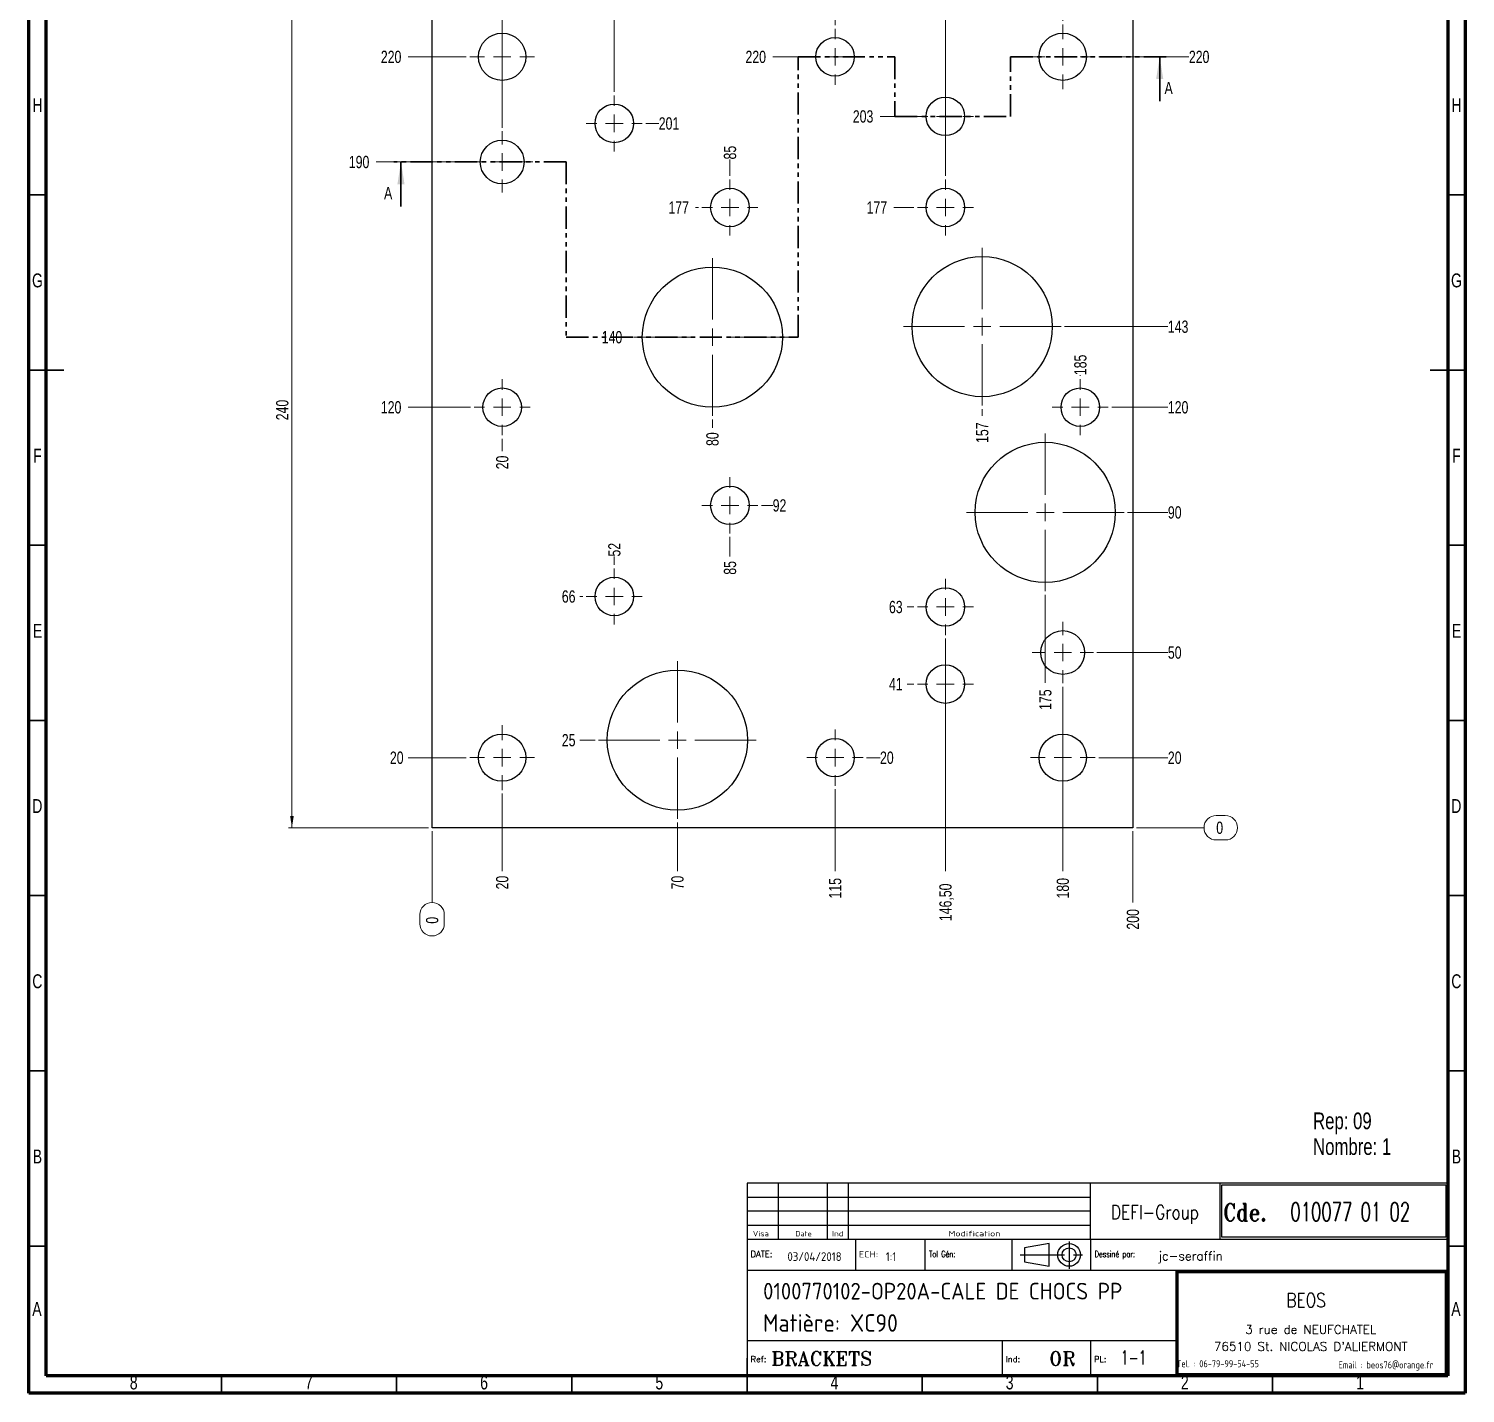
# Model space of a CAD drawing. Header units: millimetres. Extents: x 5 to 415, y 5 to 589.
# Drawn here: x 5 to 415, y 5 to 394.4 of the extents above; entities that cross this region are included whole.
import ezdxf

# ---------------------------------------------------------------- set-up
doc = ezdxf.new("R2010")
doc.units = ezdxf.units.MM
doc.linetypes.add('CENTERX2', pattern=[20.32, 12.7, -2.54, 2.54, -2.54])
doc.linetypes.add('PHANTOM', pattern=[12.7, 6.35, -1.27, 1.27, -1.27, 1.27, -1.27])
doc.layers.add('DIMENSIONS', color=176, linetype='Continuous')
doc.styles.add('SLDTEXTSTYLE0', font='TXT', dxfattribs={"width": 0.75})
doc.styles.add('SLDTEXTSTYLE1', font='ISOCP')
doc.styles.add('SLDTEXTSTYLE10', font='ISOCP', dxfattribs={"width": 1.147311})
doc.styles.add('SLDTEXTSTYLE11', font='ISOCP', dxfattribs={"width": 1.385904})
doc.styles.add('SLDTEXTSTYLE12', font='ISOCP', dxfattribs={"width": 1.246461})
doc.styles.add('SLDTEXTSTYLE13', font='ROMAND')
doc.styles.add('SLDTEXTSTYLE2', font='ROMANT', dxfattribs={"width": 0.8})
doc.styles.add('SLDTEXTSTYLE3', font='ISOCP', dxfattribs={"width": 0.8})
doc.styles.add('SLDTEXTSTYLE4', font='ROMANS', dxfattribs={"width": 0.8})
doc.styles.add('SLDTEXTSTYLE5', font='ROMANT')
doc.styles.add('SLDTEXTSTYLE6', font='ROMANS')
doc.styles.add('SLDTEXTSTYLE7', font='ROMANT', dxfattribs={"width": 0.65})
doc.styles.add('SLDTEXTSTYLE8', font='ISOCP', dxfattribs={"width": 1.446157})
doc.styles.add('SLDTEXTSTYLE9', font='ISOCP', dxfattribs={"width": 1.294402})
doc.dimstyles.new('SLDDIMSTYLE0', dxfattribs={"dimtxt": 3.5, "dimasz": 3.302, "dimexe": 0, "dimexo": 0.0625, "dimgap": 0.875, "dimtad": 0, "dimtih": 1, "dimtoh": 1, "dimdec": 0, "dimrnd": 1e-09, "dimdsep": 46, "dimtxsty": 'SLDTEXTSTYLE0', "dimblk1": 'NONE', "dimblk2": 'NONE', "dimsah": 1, "dimcen": 0.09, "dimadec": 0, "dimazin": 2, "dimtfac": 1, "dimtdec": 0, "dimtofl": 0, "dimtmove": 0, "dimatfit": 3, "dimldrblk": 'NONE', "dimfxl": 1, "dimfrac": 2, "dimtolj": 1, "dimtzin": 12, "dimarcsym": 0})
doc.dimstyles.new('SLDDIMSTYLE1', dxfattribs={"dimtxt": 3.5, "dimasz": 3.302, "dimexe": 0, "dimexo": 0.0625, "dimgap": 0.875, "dimtad": 0, "dimtih": 1, "dimtoh": 1, "dimrnd": 1e-09, "dimzin": 12, "dimdsep": 46, "dimtxsty": 'SLDTEXTSTYLE0', "dimblk1": 'NONE', "dimblk2": 'NONE', "dimsah": 1, "dimcen": 0.09, "dimadec": 0, "dimazin": 3, "dimtfac": 1, "dimtofl": 0, "dimtmove": 0, "dimatfit": 3, "dimldrblk": 'NONE', "dimfxl": 1, "dimfrac": 2, "dimtolj": 1, "dimtzin": 12, "dimarcsym": 0})
doc.dimstyles.new('SLDDIMSTYLE2', dxfattribs={"dimtxt": 3.5, "dimasz": 3.302, "dimexe": 0, "dimexo": 0.0625, "dimgap": 0.875, "dimtad": 1, "dimrnd": 1e-09, "dimzin": 12, "dimdsep": 46, "dimtxsty": 'SLDTEXTSTYLE0', "dimsah": 1, "dimcen": 0.09, "dimadec": 0, "dimazin": 3, "dimtfac": 1, "dimtofl": 0, "dimtmove": 0, "dimatfit": 3, "dimfxl": 1, "dimfrac": 2, "dimtolj": 1, "dimtzin": 12, "dimarcsym": 0})

# ---------------------------------------------------------------- blocks, each defined once
blk = doc.blocks.new('SW_NOTE_0')
at = {"color": 0, "linetype": 'Continuous', "lineweight": 0, "char_height": 4.763, "attachment_point": 1, "style": 'SLDTEXTSTYLE0'}
for s, insert in [('Rep: 09', (0, 6.14)), ('Nombre: 1', (0, -1.21))]:
    blk.add_mtext(s, dxfattribs=dict(at, insert=insert))
blk = doc.blocks.new('_D')
at = {"color": 7, "linetype": 'Continuous', "lineweight": 18}
for p, q in [((120.12, 165.38), (120.12, 145.07)), ((116.63, 139), (116.63, 141.58)), ((123.61, 141.58), (123.61, 139))]:
    blk.add_line(p, q, dxfattribs=at)
for centre, start, end in [((120.12, 141.58), 0, 180), ((120.12, 139), 180, 0)]:
    blk.add_arc(centre, 3.49, start, end, dxfattribs=at)
at = {"color": 7, "linetype": 'Continuous', "lineweight": 18, "insert": (118.39, 139), "char_height": 3.5, "attachment_point": 1, "rotation": 90, "style": 'SLDTEXTSTYLE0'}
blk.add_mtext('0', dxfattribs=at)
blk = doc.blocks.new('_None')
blk = doc.blocks.new('_D_1')
at = {"color": 7, "linetype": 'Continuous', "lineweight": 18}
blk.add_line((140.12, 176.13), (140.12, 153.95), dxfattribs=at)
at = {"color": 7, "linetype": 'Continuous', "lineweight": 18, "insert": (138.39, 148.78), "char_height": 3.5, "attachment_point": 1, "rotation": 90, "style": 'SLDTEXTSTYLE0'}
blk.add_mtext('20', dxfattribs=at)
blk = doc.blocks.new('_D_2')
at = {"color": 7, "linetype": 'Continuous', "lineweight": 18}
blk.add_line((140.12, 277.38), (140.12, 273.84), dxfattribs=at)
at = {"color": 7, "linetype": 'Continuous', "lineweight": 18, "insert": (138.39, 268.67), "char_height": 3.5, "attachment_point": 1, "rotation": 90, "style": 'SLDTEXTSTYLE0'}
blk.add_mtext('20', dxfattribs=at)
blk = doc.blocks.new('_D_3')
at = {"color": 7, "linetype": 'Continuous', "lineweight": 18}
blk.add_line((140.12, 366.13), (140.12, 412.7), dxfattribs=at)
at = {"color": 7, "linetype": 'Continuous', "lineweight": 18, "insert": (138.39, 412.7), "char_height": 3.5, "attachment_point": 1, "rotation": 90, "style": 'SLDTEXTSTYLE0'}
blk.add_mtext('20', dxfattribs=at)
blk = doc.blocks.new('_D_4')
at = {"color": 7, "linetype": 'Continuous', "lineweight": 18}
blk.add_line((172.12, 241.38), (172.12, 243.76), dxfattribs=at)
at = {"color": 7, "linetype": 'Continuous', "lineweight": 18, "insert": (170.39, 243.76), "char_height": 3.5, "attachment_point": 1, "rotation": 90, "style": 'SLDTEXTSTYLE0'}
blk.add_mtext('52', dxfattribs=at)
blk = doc.blocks.new('_D_5')
at = {"color": 7, "linetype": 'Continuous', "lineweight": 18}
blk.add_line((172.12, 376.38), (172.12, 412.7), dxfattribs=at)
at = {"color": 7, "linetype": 'Continuous', "lineweight": 18, "insert": (170.39, 412.7), "char_height": 3.5, "attachment_point": 1, "rotation": 90, "style": 'SLDTEXTSTYLE0'}
blk.add_mtext('52', dxfattribs=at)
blk = doc.blocks.new('_D_6')
at = {"color": 7, "linetype": 'Continuous', "lineweight": 18}
blk.add_line((190.12, 167.88), (190.12, 153.95), dxfattribs=at)
at = {"color": 7, "linetype": 'Continuous', "lineweight": 18, "insert": (188.39, 148.78), "char_height": 3.5, "attachment_point": 1, "rotation": 90, "style": 'SLDTEXTSTYLE0'}
blk.add_mtext('70', dxfattribs=at)
blk = doc.blocks.new('_D_7')
at = {"color": 7, "linetype": 'Continuous', "lineweight": 18}
blk.add_line((200.12, 282.88), (200.12, 280.5), dxfattribs=at)
at = {"color": 7, "linetype": 'Continuous', "lineweight": 18, "insert": (198.39, 275.33), "char_height": 3.5, "attachment_point": 1, "rotation": 90, "style": 'SLDTEXTSTYLE0'}
blk.add_mtext('80', dxfattribs=at)
blk = doc.blocks.new('_D_8')
at = {"color": 7, "linetype": 'Continuous', "lineweight": 18}
blk.add_line((205.12, 249.38), (205.12, 243.76), dxfattribs=at)
at = {"color": 7, "linetype": 'Continuous', "lineweight": 18, "insert": (203.39, 238.59), "char_height": 3.5, "attachment_point": 1, "rotation": 90, "style": 'SLDTEXTSTYLE0'}
blk.add_mtext('85', dxfattribs=at)
blk = doc.blocks.new('_D_9')
at = {"color": 7, "linetype": 'Continuous', "lineweight": 18}
blk.add_line((205.12, 352.38), (205.12, 357.09), dxfattribs=at)
at = {"color": 7, "linetype": 'Continuous', "lineweight": 18, "insert": (203.39, 357.09), "char_height": 3.5, "attachment_point": 1, "rotation": 90, "style": 'SLDTEXTSTYLE0'}
blk.add_mtext('85', dxfattribs=at)
blk = doc.blocks.new('_D_10')
at = {"color": 7, "linetype": 'Continuous', "lineweight": 18}
blk.add_line((235.12, 177.38), (235.12, 153.95), dxfattribs=at)
at = {"color": 7, "linetype": 'Continuous', "lineweight": 18, "insert": (233.39, 146.19), "char_height": 3.5, "attachment_point": 1, "rotation": 90, "style": 'SLDTEXTSTYLE0'}
blk.add_mtext('115', dxfattribs=at)
blk = doc.blocks.new('_D_11')
at = {"color": 7, "linetype": 'Continuous', "lineweight": 18}
blk.add_line((235.12, 395.38), (235.12, 412.7), dxfattribs=at)
at = {"color": 7, "linetype": 'Continuous', "lineweight": 18, "insert": (233.39, 412.7), "char_height": 3.5, "attachment_point": 1, "rotation": 90, "style": 'SLDTEXTSTYLE0'}
blk.add_mtext('115', dxfattribs=at)
blk = doc.blocks.new('_D_12')
at = {"color": 7, "linetype": 'Continuous', "lineweight": 18}
blk.add_line((266.62, 220.38), (266.62, 153.95), dxfattribs=at)
at = {"color": 7, "linetype": 'Continuous', "lineweight": 18, "insert": (264.89, 139.73), "char_height": 3.5, "attachment_point": 1, "rotation": 90, "style": 'SLDTEXTSTYLE0'}
blk.add_mtext('146,50', dxfattribs=at)
blk = doc.blocks.new('_D_13')
at = {"color": 7, "linetype": 'Continuous', "lineweight": 18}
blk.add_line((266.62, 352.38), (266.62, 412.7), dxfattribs=at)
at = {"color": 7, "linetype": 'Continuous', "lineweight": 18, "insert": (264.89, 412.7), "char_height": 3.5, "attachment_point": 1, "rotation": 90, "style": 'SLDTEXTSTYLE0'}
blk.add_mtext('146,50', dxfattribs=at)
blk = doc.blocks.new('_D_14')
at = {"color": 7, "linetype": 'Continuous', "lineweight": 18}
blk.add_line((277.12, 285.88), (277.12, 283.95), dxfattribs=at)
at = {"color": 7, "linetype": 'Continuous', "lineweight": 18, "insert": (275.39, 276.19), "char_height": 3.5, "attachment_point": 1, "rotation": 90, "style": 'SLDTEXTSTYLE0'}
blk.add_mtext('157', dxfattribs=at)
blk = doc.blocks.new('_D_15')
at = {"color": 7, "linetype": 'Continuous', "lineweight": 18}
blk.add_line((295.12, 232.88), (295.12, 207.76), dxfattribs=at)
at = {"color": 7, "linetype": 'Continuous', "lineweight": 18, "insert": (293.39, 200), "char_height": 3.5, "attachment_point": 1, "rotation": 90, "style": 'SLDTEXTSTYLE0'}
blk.add_mtext('175', dxfattribs=at)
blk = doc.blocks.new('_D_16')
at = {"color": 7, "linetype": 'Continuous', "lineweight": 18}
blk.add_line((300.12, 206.63), (300.12, 153.95), dxfattribs=at)
at = {"color": 7, "linetype": 'Continuous', "lineweight": 18, "insert": (298.39, 146.19), "char_height": 3.5, "attachment_point": 1, "rotation": 90, "style": 'SLDTEXTSTYLE0'}
blk.add_mtext('180', dxfattribs=at)
blk = doc.blocks.new('_D_17')
at = {"color": 7, "linetype": 'Continuous', "lineweight": 18}
blk.add_line((300.12, 396.63), (300.12, 412.7), dxfattribs=at)
at = {"color": 7, "linetype": 'Continuous', "lineweight": 18, "insert": (298.39, 412.7), "char_height": 3.5, "attachment_point": 1, "rotation": 90, "style": 'SLDTEXTSTYLE0'}
blk.add_mtext('180', dxfattribs=at)
blk = doc.blocks.new('_D_18')
at = {"color": 7, "linetype": 'Continuous', "lineweight": 18}
blk.add_line((305.12, 295.38), (305.12, 295.54), dxfattribs=at)
at = {"color": 7, "linetype": 'Continuous', "lineweight": 18, "insert": (303.39, 295.54), "char_height": 3.5, "attachment_point": 1, "rotation": 90, "style": 'SLDTEXTSTYLE0'}
blk.add_mtext('185', dxfattribs=at)
blk = doc.blocks.new('_D_19')
at = {"color": 7, "linetype": 'Continuous', "lineweight": 18}
blk.add_line((320.12, 165.38), (320.12, 145.07), dxfattribs=at)
at = {"color": 7, "linetype": 'Continuous', "lineweight": 18, "insert": (318.39, 137.31), "char_height": 3.5, "attachment_point": 1, "rotation": 90, "style": 'SLDTEXTSTYLE0'}
blk.add_mtext('200', dxfattribs=at)
blk = doc.blocks.new('_D_20')
at = {"color": 7, "linetype": 'Continuous', "lineweight": 18}
for p, q in [((343.93, 169.87), (346.52, 169.87)), ((321.12, 166.38), (340.44, 166.38)), ((346.52, 162.89), (343.93, 162.89))]:
    blk.add_line(p, q, dxfattribs=at)
for centre, start, end in [((343.93, 166.38), 90, 270), ((346.52, 166.38), 270, 90)]:
    blk.add_arc(centre, 3.49, start, end, dxfattribs=at)
at = {"color": 7, "linetype": 'Continuous', "lineweight": 18, "insert": (343.93, 168.12), "char_height": 3.5, "attachment_point": 1, "style": 'SLDTEXTSTYLE0'}
blk.add_mtext('0', dxfattribs=at)
blk = doc.blocks.new('_D_21')
at = {"color": 7, "linetype": 'Continuous', "lineweight": 18}
blk.add_line((129.87, 186.38), (113.25, 186.38), dxfattribs=at)
at = {"color": 7, "linetype": 'Continuous', "lineweight": 18, "insert": (108.08, 188.12), "char_height": 3.5, "attachment_point": 1, "style": 'SLDTEXTSTYLE0'}
blk.add_mtext('20', dxfattribs=at)
blk = doc.blocks.new('_D_22')
at = {"color": 7, "linetype": 'Continuous', "lineweight": 18}
blk.add_line((244.12, 186.38), (247.96, 186.38), dxfattribs=at)
at = {"color": 7, "linetype": 'Continuous', "lineweight": 18, "insert": (247.96, 188.12), "char_height": 3.5, "attachment_point": 1, "style": 'SLDTEXTSTYLE0'}
blk.add_mtext('20', dxfattribs=at)
blk = doc.blocks.new('_D_23')
at = {"color": 7, "linetype": 'Continuous', "lineweight": 18}
blk.add_line((310.37, 186.38), (330.12, 186.38), dxfattribs=at)
at = {"color": 7, "linetype": 'Continuous', "lineweight": 18, "insert": (330.12, 188.12), "char_height": 3.5, "attachment_point": 1, "style": 'SLDTEXTSTYLE0'}
blk.add_mtext('20', dxfattribs=at)
blk = doc.blocks.new('_D_24')
at = {"color": 7, "linetype": 'Continuous', "lineweight": 18}
blk.add_line((166.62, 191.38), (162.32, 191.38), dxfattribs=at)
at = {"color": 7, "linetype": 'Continuous', "lineweight": 18, "insert": (157.15, 193.12), "char_height": 3.5, "attachment_point": 1, "style": 'SLDTEXTSTYLE0'}
blk.add_mtext('25', dxfattribs=at)
blk = doc.blocks.new('_D_25')
at = {"color": 7, "linetype": 'Continuous', "lineweight": 18}
blk.add_line((257.62, 207.38), (255.69, 207.38), dxfattribs=at)
at = {"color": 7, "linetype": 'Continuous', "lineweight": 18, "insert": (250.52, 209.12), "char_height": 3.5, "attachment_point": 1, "style": 'SLDTEXTSTYLE0'}
blk.add_mtext('41', dxfattribs=at)
blk = doc.blocks.new('_D_26')
at = {"color": 7, "linetype": 'Continuous', "lineweight": 18}
blk.add_line((309.87, 216.38), (330.12, 216.38), dxfattribs=at)
at = {"color": 7, "linetype": 'Continuous', "lineweight": 18, "insert": (330.12, 218.12), "char_height": 3.5, "attachment_point": 1, "style": 'SLDTEXTSTYLE0'}
blk.add_mtext('50', dxfattribs=at)
blk = doc.blocks.new('_D_27')
at = {"color": 7, "linetype": 'Continuous', "lineweight": 18}
blk.add_line((257.62, 229.38), (255.69, 229.38), dxfattribs=at)
at = {"color": 7, "linetype": 'Continuous', "lineweight": 18, "insert": (250.52, 231.12), "char_height": 3.5, "attachment_point": 1, "style": 'SLDTEXTSTYLE0'}
blk.add_mtext('63', dxfattribs=at)
blk = doc.blocks.new('_D_28')
at = {"color": 7, "linetype": 'Continuous', "lineweight": 18}
blk.add_line((163.12, 232.38), (162.32, 232.38), dxfattribs=at)
at = {"color": 7, "linetype": 'Continuous', "lineweight": 18, "insert": (157.15, 234.12), "char_height": 3.5, "attachment_point": 1, "style": 'SLDTEXTSTYLE0'}
blk.add_mtext('66', dxfattribs=at)
blk = doc.blocks.new('_D_29')
at = {"color": 7, "linetype": 'Continuous', "lineweight": 18}
blk.add_line((318.62, 256.38), (330.12, 256.38), dxfattribs=at)
at = {"color": 7, "linetype": 'Continuous', "lineweight": 18, "insert": (330.12, 258.12), "char_height": 3.5, "attachment_point": 1, "style": 'SLDTEXTSTYLE0'}
blk.add_mtext('90', dxfattribs=at)
blk = doc.blocks.new('_D_30')
at = {"color": 7, "linetype": 'Continuous', "lineweight": 18}
blk.add_line((214.12, 258.38), (217.33, 258.38), dxfattribs=at)
at = {"color": 7, "linetype": 'Continuous', "lineweight": 18, "insert": (217.33, 260.12), "char_height": 3.5, "attachment_point": 1, "style": 'SLDTEXTSTYLE0'}
blk.add_mtext('92', dxfattribs=at)
blk = doc.blocks.new('_D_31')
at = {"color": 7, "linetype": 'Continuous', "lineweight": 18}
blk.add_line((131.12, 286.38), (113.25, 286.38), dxfattribs=at)
at = {"color": 7, "linetype": 'Continuous', "lineweight": 18, "insert": (105.5, 288.12), "char_height": 3.5, "attachment_point": 1, "style": 'SLDTEXTSTYLE0'}
blk.add_mtext('120', dxfattribs=at)
blk = doc.blocks.new('_D_32')
at = {"color": 7, "linetype": 'Continuous', "lineweight": 18}
blk.add_line((314.12, 286.38), (330.12, 286.38), dxfattribs=at)
at = {"color": 7, "linetype": 'Continuous', "lineweight": 18, "insert": (330.12, 288.12), "char_height": 3.5, "attachment_point": 1, "style": 'SLDTEXTSTYLE0'}
blk.add_mtext('120', dxfattribs=at)
blk = doc.blocks.new('_D_33')
at = {"color": 7, "linetype": 'Continuous', "lineweight": 18}
blk.add_line((176.62, 306.38), (176.3, 306.38), dxfattribs=at)
at = {"color": 7, "linetype": 'Continuous', "lineweight": 18, "insert": (168.54, 308.12), "char_height": 3.5, "attachment_point": 1, "style": 'SLDTEXTSTYLE0'}
blk.add_mtext('140', dxfattribs=at)
blk = doc.blocks.new('_D_34')
at = {"color": 7, "linetype": 'Continuous', "lineweight": 18}
blk.add_line((300.62, 309.38), (330.12, 309.38), dxfattribs=at)
at = {"color": 7, "linetype": 'Continuous', "lineweight": 18, "insert": (330.12, 311.12), "char_height": 3.5, "attachment_point": 1, "style": 'SLDTEXTSTYLE0'}
blk.add_mtext('143', dxfattribs=at)
blk = doc.blocks.new('_D_35')
at = {"color": 7, "linetype": 'Continuous', "lineweight": 18}
blk.add_line((257.62, 343.38), (251.9, 343.38), dxfattribs=at)
at = {"color": 7, "linetype": 'Continuous', "lineweight": 18, "insert": (244.14, 345.12), "char_height": 3.5, "attachment_point": 1, "style": 'SLDTEXTSTYLE0'}
blk.add_mtext('177', dxfattribs=at)
blk = doc.blocks.new('_D_36')
at = {"color": 7, "linetype": 'Continuous', "lineweight": 18}
blk.add_line((196.12, 343.38), (195.33, 343.38), dxfattribs=at)
at = {"color": 7, "linetype": 'Continuous', "lineweight": 18, "insert": (187.57, 345.12), "char_height": 3.5, "attachment_point": 1, "style": 'SLDTEXTSTYLE0'}
blk.add_mtext('177', dxfattribs=at)
blk = doc.blocks.new('_D_37')
at = {"color": 7, "linetype": 'Continuous', "lineweight": 18}
blk.add_line((130.37, 356.38), (104.12, 356.38), dxfattribs=at)
at = {"color": 7, "linetype": 'Continuous', "lineweight": 18, "insert": (96.36, 358.12), "char_height": 3.5, "attachment_point": 1, "style": 'SLDTEXTSTYLE0'}
blk.add_mtext('190', dxfattribs=at)
blk = doc.blocks.new('_D_38')
at = {"color": 7, "linetype": 'Continuous', "lineweight": 18}
blk.add_line((257.62, 369.38), (247.96, 369.38), dxfattribs=at)
at = {"color": 7, "linetype": 'Continuous', "lineweight": 18, "insert": (240.2, 371.12), "char_height": 3.5, "attachment_point": 1, "style": 'SLDTEXTSTYLE0'}
blk.add_mtext('203', dxfattribs=at)
blk = doc.blocks.new('_D_39')
at = {"color": 7, "linetype": 'Continuous', "lineweight": 18}
blk.add_line((181.12, 367.38), (184.81, 367.38), dxfattribs=at)
at = {"color": 7, "linetype": 'Continuous', "lineweight": 18, "insert": (184.81, 369.12), "char_height": 3.5, "attachment_point": 1, "style": 'SLDTEXTSTYLE0'}
blk.add_mtext('201', dxfattribs=at)
blk = doc.blocks.new('_D_40')
at = {"color": 7, "linetype": 'Continuous', "lineweight": 18}
blk.add_line((129.87, 386.38), (113.25, 386.38), dxfattribs=at)
at = {"color": 7, "linetype": 'Continuous', "lineweight": 18, "insert": (105.5, 388.12), "char_height": 3.5, "attachment_point": 1, "style": 'SLDTEXTSTYLE0'}
blk.add_mtext('220', dxfattribs=at)
blk = doc.blocks.new('_D_41')
at = {"color": 7, "linetype": 'Continuous', "lineweight": 18}
blk.add_line((226.12, 386.38), (217.33, 386.38), dxfattribs=at)
at = {"color": 7, "linetype": 'Continuous', "lineweight": 18, "insert": (209.57, 388.12), "char_height": 3.5, "attachment_point": 1, "style": 'SLDTEXTSTYLE0'}
blk.add_mtext('220', dxfattribs=at)
blk = doc.blocks.new('_D_42')
at = {"color": 7, "linetype": 'Continuous', "lineweight": 18}
blk.add_line((310.37, 386.38), (336.12, 386.38), dxfattribs=at)
at = {"color": 7, "linetype": 'Continuous', "lineweight": 18, "insert": (336.12, 388.12), "char_height": 3.5, "attachment_point": 1, "style": 'SLDTEXTSTYLE0'}
blk.add_mtext('220', dxfattribs=at)
blk = doc.blocks.new('_D_43')
at = {"color": 7, "linetype": 'Continuous', "lineweight": 18}
blk.add_line((321.12, 406.38), (340.44, 406.38), dxfattribs=at)
at = {"color": 7, "linetype": 'Continuous', "lineweight": 18, "insert": (340.44, 408.12), "char_height": 3.5, "attachment_point": 1, "style": 'SLDTEXTSTYLE0'}
blk.add_mtext('240', dxfattribs=at)
blk = doc.blocks.new('_D_45')
at = {"color": 7, "linetype": 'Continuous', "lineweight": 18}
for p, q in [((119.12, 406.38), (79.12, 406.38)), ((80.12, 166.38), (80.12, 406.38)), ((119.12, 166.38), (79.12, 166.38))]:
    blk.add_line(p, q, dxfattribs=at)
for points in [[(80.12, 406.38), (79.61, 403.08), (80.63, 403.08)], [(80.12, 166.38), (80.63, 169.69), (79.61, 169.69)]]:
    blk.add_solid(points, dxfattribs=at)
at = {"color": 7, "linetype": 'Continuous', "lineweight": 18, "insert": (75.61, 282.66), "char_height": 3.5, "attachment_point": 1, "rotation": 90, "style": 'SLDTEXTSTYLE0'}
blk.add_mtext('240', dxfattribs=at)
blk = doc.blocks.new('SW_CENTERMARKSYMBOL_0')
at = {"color": 0, "linetype": 'Continuous', "lineweight": 0}
for p, q in [((0, 5), (0, 9.25)), ((-5, 0), (-9.25, 0)), ((0, 0), (-2.5, 0)), ((0, 0), (0, 2.5)), ((0, 0), (0, -2.5)), ((0, 0), (2.5, 0)), ((5, 0), (9.25, 0)), ((0, -5), (0, -9.25))]:
    blk.add_line(p, q, dxfattribs=at)
blk = doc.blocks.new('SW_CENTERMARKSYMBOL_1')
at = {"color": 0, "linetype": 'Continuous', "lineweight": 0}
for p, q in [((0, 5), (0, 9.25)), ((-5, 0), (-9.25, 0)), ((0, 0), (-2.5, 0)), ((0, 0), (0, 2.5)), ((0, 0), (0, -2.5)), ((0, 0), (2.5, 0)), ((5, 0), (9.25, 0)), ((0, -5), (0, -9.25))]:
    blk.add_line(p, q, dxfattribs=at)
blk = doc.blocks.new('SW_CENTERMARKSYMBOL_2')
at = {"color": 0, "linetype": 'Continuous', "lineweight": 0}
for p, q in [((0, 5), (0, 9.25)), ((-5, 0), (-9.25, 0)), ((0, 0), (-2.5, 0)), ((0, 0), (0, 2.5)), ((0, 0), (0, -2.5)), ((0, 0), (2.5, 0)), ((5, 0), (9.25, 0)), ((0, -5), (0, -9.25))]:
    blk.add_line(p, q, dxfattribs=at)
blk = doc.blocks.new('SW_CENTERMARKSYMBOL_3')
at = {"color": 0, "linetype": 'Continuous', "lineweight": 0}
for p, q in [((0, 5), (0, 9.25)), ((-5, 0), (-9.25, 0)), ((0, 0), (-2.5, 0)), ((0, 0), (0, 2.5)), ((0, 0), (0, -2.5)), ((0, 0), (2.5, 0)), ((5, 0), (9.25, 0)), ((0, -5), (0, -9.25))]:
    blk.add_line(p, q, dxfattribs=at)
blk = doc.blocks.new('SW_CENTERMARKSYMBOL_4')
at = {"color": 0, "linetype": 'Continuous', "lineweight": 0}
for p, q in [((0, 5), (0, 22.5)), ((-5, 0), (-22.5, 0)), ((0, 0), (-2.5, 0)), ((0, 0), (0, 2.5)), ((0, 0), (0, -2.5)), ((0, 0), (2.5, 0)), ((5, 0), (22.5, 0)), ((0, -5), (0, -22.5))]:
    blk.add_line(p, q, dxfattribs=at)
blk = doc.blocks.new('SW_CENTERMARKSYMBOL_5')
at = {"color": 0, "linetype": 'Continuous', "lineweight": 0}
for p, q in [((0, 5), (0, 22.5)), ((-5, 0), (-22.5, 0)), ((0, 0), (-2.5, 0)), ((0, 0), (0, 2.5)), ((0, 0), (0, -2.5)), ((0, 0), (2.5, 0)), ((5, 0), (22.5, 0)), ((0, -5), (0, -22.5))]:
    blk.add_line(p, q, dxfattribs=at)
blk = doc.blocks.new('SW_CENTERMARKSYMBOL_6')
at = {"color": 0, "linetype": 'Continuous', "lineweight": 0}
for p, q in [((0, 5), (0, 22.5)), ((-5, 0), (-22.5, 0)), ((0, 0), (-2.5, 0)), ((0, 0), (0, 2.5)), ((0, 0), (0, -2.5)), ((0, 0), (2.5, 0)), ((5, 0), (22.5, 0)), ((0, -5), (0, -22.5))]:
    blk.add_line(p, q, dxfattribs=at)
blk = doc.blocks.new('SW_CENTERMARKSYMBOL_7')
at = {"color": 0, "linetype": 'Continuous', "lineweight": 0}
for p, q in [((0, 5), (0, 22.5)), ((-5, 0), (-22.5, 0)), ((0, 0), (-2.5, 0)), ((0, 0), (0, 2.5)), ((0, 0), (0, -2.5)), ((0, 0), (2.5, 0)), ((5, 0), (22.5, 0)), ((0, -5), (0, -22.5))]:
    blk.add_line(p, q, dxfattribs=at)
blk = doc.blocks.new('SW_CENTERMARKSYMBOL_8')
at = {"color": 0, "linetype": 'Continuous', "lineweight": 0}
for p, q in [((0, 5), (0, 8.75)), ((-5, 0), (-8.75, 0)), ((0, 0), (-2.5, 0)), ((0, 0), (0, 2.5)), ((0, 0), (0, -2.5)), ((0, 0), (2.5, 0)), ((5, 0), (8.75, 0)), ((0, -5), (0, -8.75))]:
    blk.add_line(p, q, dxfattribs=at)
blk = doc.blocks.new('SW_CENTERMARKSYMBOL_9')
at = {"color": 0, "linetype": 'Continuous', "lineweight": 0}
for p, q in [((0, 5), (0, 8)), ((-5, 0), (-8, 0)), ((0, 0), (-2.5, 0)), ((0, 0), (0, 2.5)), ((0, 0), (0, -2.5)), ((0, 0), (2.5, 0)), ((5, 0), (8, 0)), ((0, -5), (0, -8))]:
    blk.add_line(p, q, dxfattribs=at)
blk = doc.blocks.new('SW_CENTERMARKSYMBOL_10')
at = {"color": 0, "linetype": 'Continuous', "lineweight": 0}
for p, q in [((0, 5), (0, 8)), ((-5, 0), (-8, 0)), ((0, 0), (-2.5, 0)), ((0, 0), (0, 2.5)), ((0, 0), (0, -2.5)), ((0, 0), (2.5, 0)), ((5, 0), (8, 0)), ((0, -5), (0, -8))]:
    blk.add_line(p, q, dxfattribs=at)
blk = doc.blocks.new('SW_CENTERMARKSYMBOL_11')
at = {"color": 0, "linetype": 'Continuous', "lineweight": 0}
for p, q in [((0, 5), (0, 8.75)), ((-5, 0), (-8.75, 0)), ((0, 0), (-2.5, 0)), ((0, 0), (0, 2.5)), ((0, 0), (0, -2.5)), ((0, 0), (2.5, 0)), ((5, 0), (8.75, 0)), ((0, -5), (0, -8.75))]:
    blk.add_line(p, q, dxfattribs=at)
blk = doc.blocks.new('SW_CENTERMARKSYMBOL_12')
at = {"color": 0, "linetype": 'Continuous', "lineweight": 0}
for p, q in [((0, 5), (0, 8)), ((-5, 0), (-8, 0)), ((0, 0), (-2.5, 0)), ((0, 0), (0, 2.5)), ((0, 0), (0, -2.5)), ((0, 0), (2.5, 0)), ((5, 0), (8, 0)), ((0, -5), (0, -8))]:
    blk.add_line(p, q, dxfattribs=at)
blk = doc.blocks.new('SW_CENTERMARKSYMBOL_13')
at = {"color": 0, "linetype": 'Continuous', "lineweight": 0}
for p, q in [((0, 5), (0, 8)), ((-5, 0), (-8, 0)), ((0, 0), (-2.5, 0)), ((0, 0), (0, 2.5)), ((0, 0), (0, -2.5)), ((0, 0), (2.5, 0)), ((5, 0), (8, 0)), ((0, -5), (0, -8))]:
    blk.add_line(p, q, dxfattribs=at)
blk = doc.blocks.new('SW_CENTERMARKSYMBOL_14')
at = {"color": 0, "linetype": 'Continuous', "lineweight": 0}
for p, q in [((0, 5), (0, 8)), ((-5, 0), (-8, 0)), ((0, 0), (-2.5, 0)), ((0, 0), (0, 2.5)), ((0, 0), (0, -2.5)), ((0, 0), (2.5, 0)), ((5, 0), (8, 0)), ((0, -5), (0, -8))]:
    blk.add_line(p, q, dxfattribs=at)
blk = doc.blocks.new('SW_CENTERMARKSYMBOL_15')
at = {"color": 0, "linetype": 'Continuous', "lineweight": 0}
for p, q in [((0, 5), (0, 8)), ((-5, 0), (-8, 0)), ((0, 0), (-2.5, 0)), ((0, 0), (0, 2.5)), ((0, 0), (0, -2.5)), ((0, 0), (2.5, 0)), ((5, 0), (8, 0)), ((0, -5), (0, -8))]:
    blk.add_line(p, q, dxfattribs=at)
blk = doc.blocks.new('SW_CENTERMARKSYMBOL_16')
at = {"color": 0, "linetype": 'Continuous', "lineweight": 0}
for p, q in [((0, 5), (0, 8)), ((-5, 0), (-8, 0)), ((0, 0), (-2.5, 0)), ((0, 0), (0, 2.5)), ((0, 0), (0, -2.5)), ((0, 0), (2.5, 0)), ((5, 0), (8, 0)), ((0, -5), (0, -8))]:
    blk.add_line(p, q, dxfattribs=at)
blk = doc.blocks.new('SW_CENTERMARKSYMBOL_17')
at = {"color": 0, "linetype": 'Continuous', "lineweight": 0}
for p, q in [((0, 5), (0, 8)), ((-5, 0), (-8, 0)), ((0, 0), (-2.5, 0)), ((0, 0), (0, 2.5)), ((0, 0), (0, -2.5)), ((0, 0), (2.5, 0)), ((5, 0), (8, 0)), ((0, -5), (0, -8))]:
    blk.add_line(p, q, dxfattribs=at)
blk = doc.blocks.new('SW_CENTERMARKSYMBOL_18')
at = {"color": 0, "linetype": 'Continuous', "lineweight": 0}
for p, q in [((0, 5), (0, 8)), ((-5, 0), (-8, 0)), ((0, 0), (-2.5, 0)), ((0, 0), (0, 2.5)), ((0, 0), (0, -2.5)), ((0, 0), (2.5, 0)), ((5, 0), (8, 0)), ((0, -5), (0, -8))]:
    blk.add_line(p, q, dxfattribs=at)
blk = doc.blocks.new('SW_CENTERMARKSYMBOL_19')
at = {"color": 0, "linetype": 'Continuous', "lineweight": 0}
for p, q in [((0, 5), (0, 8)), ((-5, 0), (-8, 0)), ((0, 0), (-2.5, 0)), ((0, 0), (0, 2.5)), ((0, 0), (0, -2.5)), ((0, 0), (2.5, 0)), ((5, 0), (8, 0)), ((0, -5), (0, -8))]:
    blk.add_line(p, q, dxfattribs=at)
blk = doc.blocks.new('SW_CENTERMARKSYMBOL_20')
at = {"color": 0, "linetype": 'Continuous', "lineweight": 0}
for p, q in [((0, 5), (0, 8)), ((-5, 0), (-8, 0)), ((0, 0), (-2.5, 0)), ((0, 0), (0, 2.5)), ((0, 0), (0, -2.5)), ((0, 0), (2.5, 0)), ((5, 0), (8, 0)), ((0, -5), (0, -8))]:
    blk.add_line(p, q, dxfattribs=at)
blk = doc.blocks.new('SW_CENTERMARKSYMBOL_21')
at = {"color": 0, "linetype": 'Continuous', "lineweight": 0}
for p, q in [((0, 5), (0, 8)), ((-5, 0), (-8, 0)), ((0, 0), (-2.5, 0)), ((0, 0), (0, 2.5)), ((0, 0), (0, -2.5)), ((0, 0), (2.5, 0)), ((5, 0), (8, 0)), ((0, -5), (0, -8))]:
    blk.add_line(p, q, dxfattribs=at)

msp = doc.modelspace()

# ---------------------------------------------------------------- linework, layer by layer
at = {"color": 7, "linetype": 'Continuous', "lineweight": 70}
for p, q in [((5, 5), (5, 589)), ((415, 589), (415, 5)), ((10, 10), (10, 584)), ((410, 584), (410, 10)), ((410, 10), (10, 10)), ((415, 5), (5, 5))]:
    msp.add_line(p, q, dxfattribs=at)
at = {"color": 7, "linetype": 'Continuous', "lineweight": 25}
for p, q in [((120.123, 166.384), (120.123, 406.384)), ((320.123, 406.384), (320.123, 166.384)), ((320.123, 166.384), (120.123, 166.384))]:
    msp.add_line(p, q, dxfattribs=at)
at = {"color": 7, "linetype": 'PHANTOM', "lineweight": 35}
for p, q in [((224.622, 306.384), (224.622, 386.384)), ((224.622, 386.384), (252.237, 386.384)), ((252.237, 386.384), (252.237, 369.384)), ((285.187, 369.384), (285.187, 386.384)), ((285.187, 386.384), (329.789, 386.384)), ((252.237, 369.384), (285.187, 369.384)), ((158.407, 356.384), (109.243, 356.384)), ((158.407, 356.384), (158.407, 306.384)), ((158.407, 306.384), (224.622, 306.384))]:
    msp.add_line(p, q, dxfattribs=at)
at = {"color": 7, "linetype": 'Continuous', "lineweight": 35}
for p, q in [((327.789, 373.684), (327.789, 386.384)), ((111.243, 343.684), (111.243, 356.384)), ((10, 347), (5, 347)), ((410, 347), (415, 347)), ((4.999, 297), (15.001, 297)), ((10, 297), (5, 297)), ((415.001, 297), (404.999, 297)), ((410, 297), (415, 297)), ((10, 247), (5, 247)), ((410, 247), (415, 247)), ((10, 197), (5, 197)), ((410, 197), (415, 197)), ((10, 147), (5, 147)), ((410, 147), (415, 147)), ((10, 97), (5, 97)), ((410, 97), (415, 97)), ((10, 47), (5, 47)), ((410, 47), (415, 47)), ((210, 4.999), (210, 15.001)), ((60, 10), (60, 5)), ((110, 10), (110, 5)), ((160, 10), (160, 5)), ((210, 10), (210, 5)), ((260, 10), (260, 5)), ((310, 10), (310, 5)), ((360, 10), (360, 5))]:
    msp.add_line(p, q, dxfattribs=at)
at = {"color": 7, "linetype": 'Continuous', "lineweight": 25}
for centre, radius in [((140.123, 386.384), 6.75), ((235.123, 386.384), 5.5), ((300.123, 386.384), 6.75), ((266.623, 369.384), 5.5), ((172.123, 367.384), 5.5), ((140.123, 356.384), 6.25), ((205.123, 343.384), 5.5), ((266.623, 343.384), 5.5), ((277.123, 309.384), 20), ((200.123, 306.384), 20), ((140.123, 286.384), 5.5), ((305.123, 286.384), 5.5), ((295.123, 256.384), 20), ((205.123, 258.384), 5.5), ((172.123, 232.384), 5.5), ((266.623, 229.384), 5.5), ((300.123, 216.384), 6.25), ((190.123, 191.384), 20), ((266.623, 207.384), 5.5), ((140.123, 186.384), 6.75), ((300.123, 186.384), 6.75), ((235.123, 186.384), 5.5)]:
    msp.add_circle(centre, radius, dxfattribs=at)
at = {"color": 7, "linetype": 'Continuous', "lineweight": 35}
for points in [[(327.789, 386.384), (326.773, 380.034), (328.805, 380.034)], [(111.243, 356.384), (110.227, 350.034), (112.259, 350.034)]]:
    msp.add_solid(points, dxfattribs=at)
at = {"layer": 'DIMENSIONS', "color": 3}
for p, q in [((308, 65), (210, 65)), ((219, 49), (219, 65)), ((233, 49), (233, 65)), ((239, 49), (239, 65)), ((210, 61), (308, 61)), ((308, 57), (210, 57)), ((210, 53), (308, 53))]:
    msp.add_line(p, q, dxfattribs=at)
at = {"layer": 'DIMENSIONS', "color": 6}
for p, q in [((210, 65), (210, 10)), ((410, 10), (410, 65)), ((410, 40), (332.384, 40)), ((332.384, 40), (332.384, 10)), ((409.8, 39.8), (332.584, 39.8)), ((332.584, 39.8), (332.584, 10.2)), ((409.6, 39.6), (332.784, 39.6)), ((332.784, 39.6), (332.784, 10.4)), ((409.4, 39.4), (332.984, 39.4)), ((332.984, 39.4), (332.984, 10.6)), ((409.4, 10.6), (409.4, 39.4)), ((409.6, 10.4), (409.6, 39.6)), ((409.8, 10.2), (409.8, 39.8)), ((210, 10), (410, 10)), ((332.584, 10.2), (409.8, 10.2)), ((332.784, 10.4), (409.6, 10.4)), ((332.984, 10.6), (409.4, 10.6))]:
    msp.add_line(p, q, dxfattribs=at)
at = {"layer": 'DIMENSIONS', "color": 1}
for p, q in [((410, 65), (308, 65)), ((308, 49), (308, 65)), ((345, 49), (345, 65)), ((345.5, 49.5), (345.5, 64.5)), ((345.5, 64.5), (409.5, 64.5)), ((409.5, 64.5), (409.5, 49.5)), ((409.5, 49.5), (345.5, 49.5)), ((210, 49), (410, 49)), ((241, 49), (241, 40)), ((260.731, 49), (260.731, 40)), ((285.62, 49), (285.62, 40)), ((308, 49), (308, 40)), ((332.384, 40), (210, 40)), ((332.384, 20), (210, 20)), ((282.792, 20), (282.792, 10)), ((308, 20), (308, 10))]:
    msp.add_line(p, q, dxfattribs=at)
at = {"layer": 'DIMENSIONS'}
for p, q in [((345.5, 49.5), (345.5, 64.5)), ((345.5, 64.5), (409.5, 64.5)), ((409.5, 64.5), (409.5, 49.5)), ((409.5, 49.5), (345.5, 49.5))]:
    msp.add_line(p, q, dxfattribs=at)
at = {"layer": 'DIMENSIONS', "color": 7}
for p, q in [((296.244, 47.75), (289.244, 46.5)), ((289.244, 46.5), (289.244, 42.5)), ((296.244, 41.25), (296.244, 47.75)), ((289.244, 42.5), (296.244, 41.25))]:
    msp.add_line(p, q, dxfattribs=at)
at = {"layer": 'DIMENSIONS', "color": 3, "linetype": 'CENTERX2'}
for p, q in [((301.934, 48.348), (301.934, 40.513)), ((287.946, 44.5), (306.201, 44.5))]:
    msp.add_line(p, q, dxfattribs=at)
at = {"layer": 'DIMENSIONS', "color": 7}
for radius in [3.25, 2]:
    msp.add_circle((301.934, 44.5), radius, dxfattribs=at)

# ---------------------------------------------------------------- block references
at = {"color": 7, "linetype": 'Continuous', "lineweight": 0}
for name, p in [('SW_CENTERMARKSYMBOL_3', (140.123, 386.384)), ('SW_CENTERMARKSYMBOL_13', (235.123, 386.384)), ('SW_CENTERMARKSYMBOL_2', (300.123, 386.384)), ('SW_CENTERMARKSYMBOL_19', (266.623, 369.384)), ('SW_CENTERMARKSYMBOL_14', (172.123, 367.384)), ('SW_CENTERMARKSYMBOL_8', (140.123, 356.384)), ('SW_CENTERMARKSYMBOL_18', (205.123, 343.384)), ('SW_CENTERMARKSYMBOL_20', (266.623, 343.384)), ('SW_CENTERMARKSYMBOL_4', (200.123, 306.384)), ('SW_CENTERMARKSYMBOL_7', (277.123, 309.384)), ('SW_CENTERMARKSYMBOL_12', (140.123, 286.384)), ('SW_CENTERMARKSYMBOL_10', (305.123, 286.384)), ('SW_CENTERMARKSYMBOL_6', (295.123, 256.384)), ('SW_CENTERMARKSYMBOL_15', (205.123, 258.384)), ('SW_CENTERMARKSYMBOL_16', (172.123, 232.384)), ('SW_CENTERMARKSYMBOL_21', (266.623, 229.384)), ('SW_CENTERMARKSYMBOL_11', (300.123, 216.384)), ('SW_CENTERMARKSYMBOL_5', (190.123, 191.384)), ('SW_CENTERMARKSYMBOL_17', (266.623, 207.384)), ('SW_CENTERMARKSYMBOL_0', (140.123, 186.384)), ('SW_CENTERMARKSYMBOL_9', (235.123, 186.384)), ('SW_CENTERMARKSYMBOL_1', (300.123, 186.384)), ('SW_NOTE_0', (371.561, 78.986))]:
    msp.add_blockref(name, p, dxfattribs=at)

# ---------------------------------------------------------------- texts
at = {"color": 7, "linetype": 'Continuous', "char_height": 3.5, "attachment_point": 1, "style": 'SLDTEXTSTYLE0'}
for insert in [(329.169, 379.24), (106.413, 349.24)]:
    msp.add_mtext('A', dxfattribs=dict(at, insert=insert))
at = {"color": 7, "linetype": 'Continuous', "lineweight": 0, "char_height": 3.969, "attachment_point": 2, "style": 'SLDTEXTSTYLE0'}
for s, insert in [('H', (7.49, 374.56)), ('H', (412.49, 374.56)), ('G', (7.487, 324.56)), ('G', (412.487, 324.56)), ('F', (7.458, 274.56)), ('F', (412.458, 274.56)), ('E', (7.508, 224.56)), ('E', (412.508, 224.56)), ('D', (7.453, 174.56)), ('D', (412.453, 174.56)), ('C', (7.459, 124.56)), ('C', (412.459, 124.56)), ('B', (7.471, 74.56)), ('B', (412.471, 74.56)), ('A', (7.34, 31.06)), ('A', (412.34, 31.06)), ('8', (34.96, 10.06)), ('7', (84.96, 10.06)), ('6', (134.96, 10.06)), ('5', (184.96, 10.06)), ('4', (234.96, 10.06)), ('3', (284.96, 10.06)), ('2', (334.96, 10.06)), ('1', (384.96, 10.06))]:
    msp.add_mtext(s, dxfattribs=dict(at, insert=insert))
at = {"layer": 'DIMENSIONS'}
for s, insert, char_height, attachment_point, style in [('DEFI-Group', (326.42, 58.701), 4, 2, 'SLDTEXTSTYLE2'), ('Cde.', (346, 59.126), 5, 1, 'SLDTEXTSTYLE2'), ('010077 01 02', (365.078, 59.44), 5.29167, 1, 'SLDTEXTSTYLE7'), ('Visa', (211.655, 51.348), 1.5671, 1, 'SLDTEXTSTYLE12'), ('Date', (223.824, 51.283), 1.4924, 1, 'SLDTEXTSTYLE10'), ('Ind', (234.254, 51.283), 1.4924, 1, 'SLDTEXTSTYLE11'), ('Modification', (267.489, 51.348), 1.56705, 1, 'SLDTEXTSTYLE8'), ('DATE:', (211.034, 45.598), 1.7277, 1, 'SLDTEXTSTYLE6'), ('03/04/2018', (221.533, 45.253), 2.5, 1, 'SLDTEXTSTYLE1'), ('ECH:', (241.911, 45.56), 1.8141, 1, 'SLDTEXTSTYLE9'), ('1:1', (249.62, 45.24), 2.5, 1, 'SLDTEXTSTYLE1'), ('Tol Gén:', (261.952, 45.598), 1.7277, 1, 'SLDTEXTSTYLE4'), ('Dessiné par:', (309.221, 45.598), 1.72768, 1, 'SLDTEXTSTYLE4'), ('jc-seraffin', (327.355, 45.42), 2.5, 1, 'SLDTEXTSTYLE5'), ('0100770102-OP20A-CALE DE CHOCS PP', (214.603, 36.514), 4.7625, 1, 'SLDTEXTSTYLE1'), ('BEOS', (369.571, 33.595), 4, 2, 'SLDTEXTSTYLE2'), ('Matière: XC90', (214.603, 27.564), 5, 1, 'SLDTEXTSTYLE1'), ('3 rue de NEUFCHATEL', (370.909, 24.448), 2.5, 2, 'SLDTEXTSTYLE13'), ('BRACKETS', (216.904, 16.951), 4, 1, 'SLDTEXTSTYLE5'), ('OR', (296.194, 16.951), 4, 1, 'SLDTEXTSTYLE5'), ('1-1', (316.651, 17.173), 4, 1, 'SLDTEXTSTYLE7'), ("76510 St. NICOLAS D'ALIERMONT", (370.903, 19.623), 2.5, 2, 'SLDTEXTSTYLE13'), ('Ref:', (211.034, 15.598), 1.7277, 1, 'SLDTEXTSTYLE6'), ('Ind:', (283.826, 15.598), 1.7277, 1, 'SLDTEXTSTYLE6'), ('PL:', (309.034, 15.598), 1.7277, 1, 'SLDTEXTSTYLE6'), ('Tel. : 06-79-99-54-55', (344.36, 14.429), 2, 2, 'SLDTEXTSTYLE3'), ('Email : beos76@orange.fr', (392.372, 14.097), 2, 2, 'SLDTEXTSTYLE3')]:
    msp.add_mtext(s, dxfattribs=dict(at, insert=insert, char_height=char_height, attachment_point=attachment_point, style=style))

# ---------------------------------------------------------------- dimensions: what is measured, and where the dimension line sits
at = {"color": 7, "linetype": 'Continuous', "lineweight": 18}
for feature_location, offset, dtype, origin, dimstyle, picture, middle in [((266.623, 351.384), (0, 61.317), 1, (120.123, 166.384), 'SLDDIMSTYLE1', '_D_13', (266.623, 419.812)), ((235.123, 394.384), (0, 18.317), 1, (120.123, 166.384), 'SLDDIMSTYLE1', '_D_11', (235.123, 416.58)), ((300.123, 395.634), (0, 17.067), 1, (120.123, 166.384), 'SLDDIMSTYLE1', '_D_17', (300.123, 416.58)), ((140.123, 365.134), (0, 47.567), 1, (120.123, 166.384), 'SLDDIMSTYLE1', '_D_3', (140.123, 415.287)), ((172.123, 375.384), (0, 37.317), 1, (120.123, 166.384), 'SLDDIMSTYLE1', '_D_5', (172.123, 415.287)), ((320.123, 406.384), (20.321, 0), 0, (320.123, 166.384), 'SLDDIMSTYLE1', '_D_43', (344.323, 406.384)), ((130.873, 386.384), (-17.619, 0), 0, (320.123, 166.384), 'SLDDIMSTYLE1', '_D_40', (109.375, 386.384)), ((227.123, 386.384), (-9.79, 0), 0, (320.123, 166.384), 'SLDDIMSTYLE1', '_D_41', (213.454, 386.384)), ((309.373, 386.384), (26.75, 0), 0, (320.123, 166.384), 'SLDDIMSTYLE1', '_D_42', (340.002, 386.384)), ((180.123, 367.384), (4.686, 0), 0, (320.123, 166.384), 'SLDDIMSTYLE1', '_D_39', (188.688, 367.384)), ((258.623, 369.384), (-10.661, 0), 0, (320.123, 166.384), 'SLDDIMSTYLE1', '_D_38', (244.083, 369.384)), ((205.123, 351.384), (0, 5.71), 1, (120.123, 166.384), 'SLDDIMSTYLE1', '_D_9', (205.123, 359.679)), ((131.373, 356.384), (-27.25, 0), 0, (320.123, 166.384), 'SLDDIMSTYLE1', '_D_37', (100.244, 356.384)), ((197.123, 343.384), (-1.795, 0), 0, (320.123, 166.384), 'SLDDIMSTYLE1', '_D_36', (191.449, 343.384)), ((258.623, 343.384), (-6.722, 0), 0, (320.123, 166.384), 'SLDDIMSTYLE1', '_D_35', (248.021, 343.384)), ((177.623, 306.384), (-1.327, 0), 0, (320.123, 166.384), 'SLDDIMSTYLE1', '_D_33', (172.417, 306.384)), ((299.623, 309.384), (30.5, 0), 0, (320.123, 166.384), 'SLDDIMSTYLE1', '_D_34', (334.002, 309.384)), ((305.123, 294.384), (0, 1.157), 1, (120.123, 166.384), 'SLDDIMSTYLE1', '_D_18', (305.123, 299.42)), ((132.123, 286.384), (-18.869, 0), 0, (320.123, 166.384), 'SLDDIMSTYLE1', '_D_31', (109.375, 286.384)), ((313.123, 286.384), (17, 0), 0, (320.123, 166.384), 'SLDDIMSTYLE1', '_D_32', (334.002, 286.384)), ((277.123, 286.884), (0, -2.932), 1, (120.123, 166.384), 'SLDDIMSTYLE1', '_D_14', (277.123, 280.073)), ((200.123, 283.884), (0, -3.384), 1, (120.123, 166.384), 'SLDDIMSTYLE1', '_D_7', (200.123, 277.914)), ((140.123, 278.384), (0, -4.541), 1, (120.123, 166.384), 'SLDDIMSTYLE1', '_D_2', (140.123, 271.256)), ((213.123, 258.384), (4.21, 0), 0, (320.123, 166.384), 'SLDDIMSTYLE1', '_D_30', (219.919, 258.384)), ((317.623, 256.384), (12.5, 0), 0, (320.123, 166.384), 'SLDDIMSTYLE1', '_D_29', (332.709, 256.384)), ((205.123, 250.384), (0, -6.624), 1, (120.123, 166.384), 'SLDDIMSTYLE1', '_D_8', (205.123, 241.174)), ((172.123, 240.384), (0, 3.376), 1, (120.123, 166.384), 'SLDDIMSTYLE1', '_D_4', (172.123, 246.346)), ((295.123, 233.884), (0, -26.124), 1, (120.123, 166.384), 'SLDDIMSTYLE1', '_D_15', (295.123, 203.881)), ((164.123, 232.384), (-1.803, 0), 0, (320.123, 166.384), 'SLDDIMSTYLE1', '_D_28', (159.734, 232.384)), ((258.623, 229.384), (-2.929, 0), 0, (320.123, 166.384), 'SLDDIMSTYLE1', '_D_27', (253.107, 229.384)), ((266.623, 221.384), (0, -67.435), 1, (120.123, 166.384), 'SLDDIMSTYLE1', '_D_12', (266.623, 146.837)), ((308.873, 216.384), (21.25, 0), 0, (320.123, 166.384), 'SLDDIMSTYLE1', '_D_26', (332.709, 216.384)), ((258.623, 207.384), (-2.929, 0), 0, (320.123, 166.384), 'SLDDIMSTYLE1', '_D_25', (253.107, 207.384)), ((300.123, 207.634), (0, -53.685), 1, (120.123, 166.384), 'SLDDIMSTYLE1', '_D_16', (300.123, 150.07)), ((167.623, 191.384), (-5.303, 0), 0, (320.123, 166.384), 'SLDDIMSTYLE1', '_D_24', (159.734, 191.384)), ((130.873, 186.384), (-17.619, 0), 0, (320.123, 166.384), 'SLDDIMSTYLE1', '_D_21', (110.668, 186.384)), ((243.123, 186.384), (4.839, 0), 0, (320.123, 166.384), 'SLDDIMSTYLE1', '_D_22', (250.548, 186.384)), ((309.373, 186.384), (20.75, 0), 0, (320.123, 166.384), 'SLDDIMSTYLE1', '_D_23', (332.709, 186.384)), ((235.123, 178.384), (0, -24.435), 1, (120.123, 166.384), 'SLDDIMSTYLE1', '_D_10', (235.123, 150.07)), ((140.123, 177.134), (0, -23.185), 1, (120.123, 166.384), 'SLDDIMSTYLE1', '_D_1', (140.123, 151.363)), ((190.123, 168.884), (0, -14.935), 1, (120.123, 166.384), 'SLDDIMSTYLE1', '_D_6', (190.123, 151.363)), ((320.122689487, 166.383520782), (20.320812207, 0), 0, (320.122689487, 166.383520782), 'SLDDIMSTYLE0', '_D_20', (345.225619597, 166.383520782)), ((120.122689487, 166.383520782), (0, -21.311324412), 1, (120.122689487, 166.383520782), 'SLDDIMSTYLE0', '_D', (120.122689487, 140.290078467)), ((320.123, 166.384), (0, -21.311), 1, (120.123, 166.384), 'SLDDIMSTYLE1', '_D_19', (320.123, 141.193))]:
    dim = msp.add_ordinate_dim(feature_location=feature_location, offset=offset, dtype=dtype, origin=origin, dimstyle=dimstyle, dxfattribs=at)
    dim.commit()
    dim.dimension.update_dxf_attribs({"geometry": picture, "text_midpoint": middle})
dim = msp.add_linear_dim(base=(80.123, 406.384), p1=(120.123, 166.384), p2=(120.123, 406.384), angle=90, dimstyle='SLDDIMSTYLE2', dxfattribs=at)
dim.commit()
dim.dimension.update_dxf_attribs({"geometry": '_D_45', "text_midpoint": (80.123, 286.535), "dimtype": 160})

doc.saveas('drawing.dxf')
